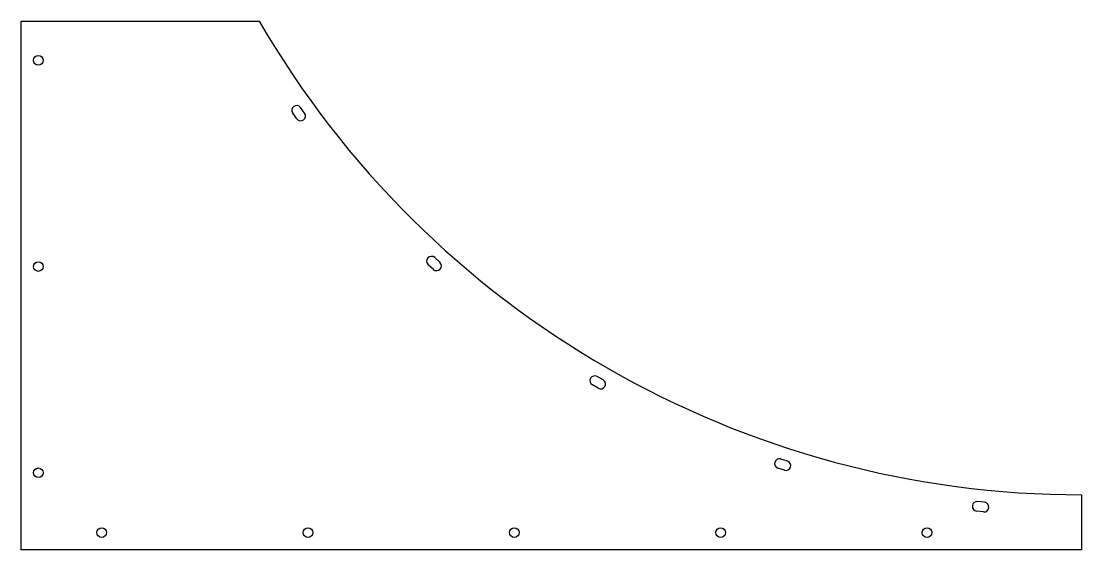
# Model space of a CAD drawing. Header units: millimetres. Extents: x 159 to 1701, y 454 to 1223.
import ezdxf

# ---------------------------------------------------------------- set-up
doc = ezdxf.new("R2010")
doc.units = ezdxf.units.MM

msp = doc.modelspace()

# ---------------------------------------------------------------- linework, layer by layer
for p, q in [((158.5, 454), (158.5, 1223)), ((158.5, 1223), (504.5, 1223)), ((570.4, 1089.2), (564.6, 1097.3)), ((559.1, 1081), (553.2, 1089.1)), ((767.1, 872.3), (759.7, 879)), ((757.8, 861.9), (750.3, 868.6)), ((997.6, 689), (988.9, 694)), ((1004.6, 701.1), (995.9, 706.1)), ((1272.5, 583), (1263, 586)), ((1268.2, 569.6), (1258.7, 572.7)), ((1700.5, 454), (1700.5, 534)), ((1557.6, 509.2), (1547.7, 510.2)), ((1559.1, 523.1), (1549.2, 524.1)), ((1700.5, 454), (158.5, 454))]:
    msp.add_line(p, q)
for centre in [(183.5, 1166), (183.5, 866), (183.5, 566), (275.5, 479), (575.5, 479), (875.5, 479), (1175.5, 479), (1475.5, 479)]:
    msp.add_circle(centre, 7)
for centre, radius, start, end in [((1700.5, 1916.5), 1382.5, 210.1077, 270), ((558.9, 1093.2), 7, 36, 216), ((564.8, 1085.1), 7, 216, 36), ((755, 873.8), 7, 48, 228), ((762.4, 867.1), 7, 228, 48), ((992.4, 700), 7, 60, 240), ((1001.1, 695), 7, 240, 60), ((1260.8, 579.4), 7, 72, 252), ((1270.3, 576.3), 7, 252, 72), ((1548.4, 517.2), 7, 84, 264), ((1558.4, 516.1), 7, 264, 84)]:
    msp.add_arc(centre, radius, start, end)

doc.saveas('drawing.dxf')
